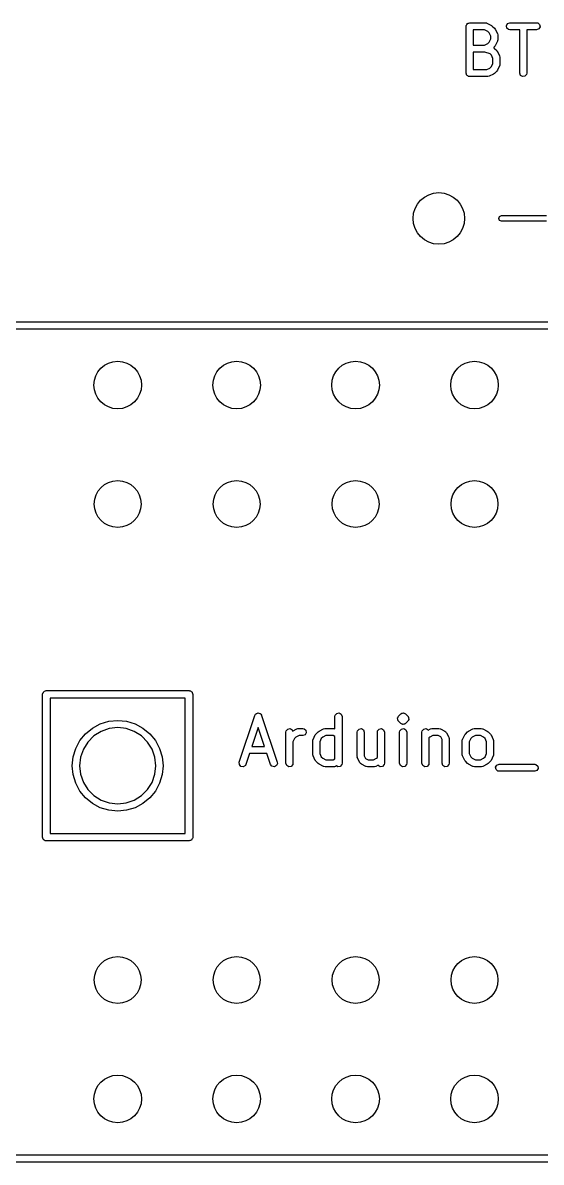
# Model space of a CAD drawing. Extents: x 51 to 109, y -109 to -51.2.
# Drawn here: x 80.52 to 91.59, y -76.28 to -51.96 of the extents above; entities that cross this region are included whole.
import ezdxf

# ---------------------------------------------------------------- set-up
doc = ezdxf.new("R2010")
doc.units = 0
doc.layers.add('BLACK', color=7, linetype='CONTINUOUS')

msp = doc.modelspace()

# ---------------------------------------------------------------- linework, layer by layer
at = {"layer": 'BLACK', "linetype": 'CONTINUOUS'}
for p, q in [((89.992, -52.0328), (89.9937, -52.0231)), ((89.992, -53.0328), (89.992, -52.0328)), ((89.9931, -52.0198), (89.9948, -52.0169)), ((89.9937, -52.0231), (89.9931, -52.0198)), ((89.9948, -52.0169), (89.9965, -52.0072)), ((89.9965, -52.0072), (90.009, -51.9922)), ((90.009, -51.9922), (90.0187, -51.9754)), ((90.0187, -51.9754), (90.0251, -51.9731)), ((90.0251, -51.9731), (90.0295, -51.9679)), ((90.0295, -51.9679), (90.0486, -51.9645)), ((90.0486, -51.9645), (90.067, -51.9578)), ((90.067, -51.9578), (90.4003, -51.9578)), ((90.4003, -51.9578), (90.4259, -51.9623)), ((90.4259, -51.9623), (90.4294, -51.9652)), ((90.4294, -51.9652), (90.4338, -51.9657)), ((90.4338, -51.9657), (90.5291, -52.0134)), ((90.5291, -52.0134), (90.5471, -52.0267)), ((90.5471, -52.0267), (90.5486, -52.0274)), ((90.5486, -52.0274), (90.5962, -52.075)), ((90.8502, -52.0198), (90.8759, -51.9754)), ((90.8591, -52.0703), (90.8502, -52.0198)), ((90.8759, -51.9754), (90.9241, -51.9578)), ((90.9241, -51.9578), (91.4955, -51.9578)), ((91.4955, -51.9578), (91.5212, -51.9623)), ((91.5212, -51.9623), (91.5605, -51.9953)), ((91.5694, -52.0458), (91.5437, -52.0903)), ((91.5605, -51.9953), (91.5694, -52.0458)), ((90.3826, -52.1078), (90.142, -52.1078)), ((90.142, -52.1078), (90.142, -52.434)), ((90.4511, -52.1421), (90.3826, -52.1078)), ((90.4815, -52.1725), (90.4511, -52.1421)), ((90.5158, -52.241), (90.4815, -52.1725)), ((90.5158, -52.3008), (90.5158, -52.241)), ((90.5962, -52.075), (90.609, -52.0934)), ((90.609, -52.0934), (90.6102, -52.0945)), ((90.6102, -52.0945), (90.6578, -52.1898)), ((90.6578, -52.1898), (90.6653, -52.2147)), ((90.6653, -52.2147), (90.6642, -52.2191)), ((90.6642, -52.2191), (90.6658, -52.2233)), ((90.6658, -52.2233), (90.6658, -52.3185)), ((90.8984, -52.1033), (90.8591, -52.0703)), ((90.9241, -52.1078), (90.8984, -52.1033)), ((91.1348, -52.1078), (90.9241, -52.1078)), ((91.1348, -53.0328), (91.1348, -52.1078)), ((91.4955, -52.1078), (91.2848, -52.1078)), ((91.2848, -52.1078), (91.2848, -53.0328)), ((91.5437, -52.0903), (91.4955, -52.1078)), ((90.142, -52.434), (90.3826, -52.434)), ((90.3826, -52.434), (90.4511, -52.3998)), ((90.4511, -52.3998), (90.4815, -52.3693)), ((90.4815, -52.3693), (90.5158, -52.3008)), ((90.5962, -52.4668), (90.5738, -52.4892)), ((90.5738, -52.4892), (90.5898, -52.4979)), ((90.5898, -52.4979), (90.5921, -52.5017)), ((90.5921, -52.5017), (90.5962, -52.5036)), ((90.5969, -52.4653), (90.5962, -52.4668)), ((90.5962, -52.5036), (90.6438, -52.5512)), ((90.6102, -52.4473), (90.5969, -52.4653)), ((90.6578, -52.3521), (90.6102, -52.4473)), ((90.6584, -52.3476), (90.6578, -52.3521)), ((90.6612, -52.3442), (90.6584, -52.3476)), ((90.6658, -52.3185), (90.6612, -52.3442)), ((90.3881, -52.584), (90.142, -52.584)), ((90.142, -52.584), (90.142, -52.9578)), ((90.5026, -52.6222), (90.3881, -52.584)), ((90.5291, -52.6487), (90.5026, -52.6222)), ((90.5634, -52.7172), (90.5291, -52.6487)), ((90.5634, -52.8246), (90.5634, -52.7172)), ((90.6438, -52.5512), (90.6567, -52.5696)), ((90.6567, -52.5696), (90.6578, -52.5707)), ((90.6578, -52.5707), (90.7055, -52.6659)), ((90.7055, -52.6659), (90.7129, -52.6909)), ((90.7129, -52.6909), (90.7118, -52.6953)), ((90.7118, -52.6953), (90.7134, -52.6995)), ((90.7134, -52.6995), (90.7134, -52.8423)), ((90.142, -52.9578), (90.4302, -52.9578)), ((90.4302, -52.9578), (90.4987, -52.9236)), ((90.4987, -52.9236), (90.5291, -52.8932)), ((90.5291, -52.8932), (90.5634, -52.8246)), ((90.6438, -52.9906), (90.5962, -53.0382)), ((90.6445, -52.9891), (90.6438, -52.9906)), ((90.6578, -52.9711), (90.6445, -52.9891)), ((90.7055, -52.8759), (90.6578, -52.9711)), ((90.706, -52.8714), (90.7055, -52.8759)), ((90.7089, -52.868), (90.706, -52.8714)), ((90.7134, -52.8423), (90.7089, -52.868)), ((89.9986, -53.0511), (89.992, -53.0328)), ((90.002, -53.0703), (89.9986, -53.0511)), ((90.0072, -53.0747), (90.002, -53.0703)), ((90.0095, -53.081), (90.0072, -53.0747)), ((90.0264, -53.0908), (90.0095, -53.081)), ((90.0413, -53.1033), (90.0264, -53.0908)), ((90.051, -53.105), (90.0413, -53.1033)), ((90.0539, -53.1067), (90.051, -53.105)), ((90.0572, -53.1061), (90.0539, -53.1067)), ((90.067, -53.1078), (90.0572, -53.1061)), ((90.4479, -53.1078), (90.067, -53.1078)), ((90.4521, -53.1063), (90.4479, -53.1078)), ((90.4565, -53.1073), (90.4521, -53.1063)), ((90.4814, -53.0999), (90.4565, -53.1073)), ((90.5767, -53.0523), (90.4814, -53.0999)), ((90.5778, -53.0511), (90.5767, -53.0523)), ((90.5962, -53.0382), (90.5778, -53.0511)), ((91.1524, -53.081), (91.1348, -53.0328)), ((91.1968, -53.1067), (91.1524, -53.081)), ((91.2473, -53.0978), (91.1968, -53.1067)), ((91.2803, -53.0585), (91.2473, -53.0978)), ((91.2848, -53.0328), (91.2803, -53.0585)), ((90.688, -56.134), (90.7056, -56.0916)), ((90.7056, -56.1764), (90.688, -56.134)), ((90.7056, -56.0916), (90.748, -56.074)), ((90.748, -56.194), (90.7056, -56.1764)), ((90.748, -56.074), (91.708, -56.074)), ((91.708, -56.194), (90.748, -56.194)), ((58.42, -58.34), (101.6, -58.34)), ((100.064, -58.5), (59.9562, -58.5)), ((80.946, -66.294), (80.9478, -66.2836)), ((80.946, -69.342), (80.946, -66.294)), ((80.9472, -66.2801), (80.949, -66.277)), ((80.9478, -66.2836), (80.9472, -66.2801)), ((80.949, -66.277), (80.9508, -66.2666)), ((80.9508, -66.2666), (80.9642, -66.2507)), ((80.9642, -66.2507), (80.9746, -66.2327)), ((80.9746, -66.2327), (80.9814, -66.2302)), ((80.9814, -66.2302), (80.986, -66.2247)), ((80.986, -66.2247), (81.0065, -66.2211)), ((81.0065, -66.2211), (81.026, -66.214)), ((81.026, -66.214), (84.074, -66.214)), ((81.106, -66.374), (81.106, -69.262)), ((83.994, -66.374), (81.106, -66.374)), ((83.994, -69.262), (83.994, -66.374)), ((84.074, -66.214), (84.0844, -66.2158)), ((84.0844, -66.2158), (84.0879, -66.2152)), ((84.0879, -66.2152), (84.091, -66.217)), ((84.091, -66.217), (84.1014, -66.2188)), ((84.1014, -66.2188), (84.1173, -66.2322)), ((84.1173, -66.2322), (84.1353, -66.2426)), ((84.1353, -66.2426), (84.1378, -66.2494)), ((84.1378, -66.2494), (84.1433, -66.254)), ((84.1433, -66.254), (84.1469, -66.2745)), ((84.1469, -66.2745), (84.154, -66.294)), ((84.154, -66.294), (84.154, -69.342)), ((82.1792, -66.9228), (82.361, -66.8676)), ((82.361, -66.8676), (82.55, -66.849)), ((82.55, -66.849), (82.739, -66.8676)), ((82.739, -66.8676), (82.9208, -66.9228)), ((85.1465, -67.7411), (85.4798, -66.7411)), ((85.4798, -66.7411), (85.4922, -66.7182)), ((85.4922, -66.7182), (85.494, -66.7171)), ((85.494, -66.7171), (85.4948, -66.7151)), ((85.4948, -66.7151), (85.5157, -66.7038)), ((85.5157, -66.7038), (85.5359, -66.6913)), ((85.5359, -66.6913), (85.5381, -66.6917)), ((85.5381, -66.6917), (85.54, -66.6906)), ((85.54, -66.6906), (85.5632, -66.6954)), ((85.5632, -66.6954), (85.5867, -66.6989)), ((85.5867, -66.6989), (85.5881, -66.7005)), ((85.5881, -66.7005), (85.5902, -66.7009)), ((85.5902, -66.7009), (85.605, -66.7195)), ((85.605, -66.7195), (85.6207, -66.7373)), ((85.6207, -66.7373), (85.6208, -66.7394)), ((85.6208, -66.7394), (85.6221, -66.7411)), ((85.6221, -66.7411), (85.9554, -67.7411)), ((87.1902, -66.7648), (87.1948, -66.7392)), ((87.1902, -67.0267), (87.1902, -66.7648)), ((87.1948, -66.7392), (87.2277, -66.6999)), ((87.2277, -66.6999), (87.2783, -66.691)), ((87.2783, -66.691), (87.3227, -66.7166)), ((87.3227, -66.7166), (87.3402, -66.7648)), ((87.3402, -66.7648), (87.3402, -67.7648)), ((88.5239, -66.8059), (88.5267, -66.7998)), ((88.5289, -66.8247), (88.5239, -66.8059)), ((88.5261, -66.793), (88.5373, -66.7771)), ((88.5267, -66.7998), (88.5261, -66.793)), ((88.5306, -66.8441), (88.5289, -66.8247)), ((88.5363, -66.8522), (88.5306, -66.8441)), ((88.5371, -66.8555), (88.5363, -66.8522)), ((88.5399, -66.8574), (88.5371, -66.8555)), ((88.5373, -66.7771), (88.5455, -66.7594)), ((88.5455, -66.8655), (88.5399, -66.8574)), ((88.5455, -66.7594), (88.5932, -66.7118)), ((88.5932, -66.9131), (88.5455, -66.8655)), ((88.5932, -66.7118), (88.6013, -66.7061)), ((88.6013, -66.7061), (88.6032, -66.7034)), ((88.6032, -66.7034), (88.6064, -66.7025)), ((88.6064, -66.7025), (88.6066, -66.7024)), ((88.6066, -66.7024), (88.6087, -66.6999)), ((88.6087, -66.6999), (88.6107, -66.6995)), ((88.6107, -66.6995), (88.6145, -66.6968)), ((88.6145, -66.6968), (88.6339, -66.6951)), ((88.6339, -66.6951), (88.6527, -66.6901)), ((88.6527, -66.6901), (88.6558, -66.6916)), ((88.6558, -66.6916), (88.6592, -66.691)), ((88.6592, -66.691), (88.6622, -66.6927)), ((88.6622, -66.6927), (88.6656, -66.6924)), ((88.6656, -66.6924), (88.6816, -66.7036)), ((88.6816, -66.7036), (88.6992, -66.7118)), ((88.6992, -66.7118), (88.7468, -66.7594)), ((88.7468, -66.8655), (88.6992, -66.9131)), ((88.7468, -66.7594), (88.7525, -66.7675)), ((88.7551, -66.8478), (88.7468, -66.8655)), ((88.7525, -66.7675), (88.7552, -66.7694)), ((88.7663, -66.8318), (88.7551, -66.8478)), ((88.7552, -66.7694), (88.7561, -66.7726)), ((88.7561, -66.7726), (88.7618, -66.7807)), ((88.7618, -66.7807), (88.7635, -66.8002)), ((88.7635, -66.8002), (88.7685, -66.819)), ((88.7685, -66.819), (88.7657, -66.8251)), ((88.7657, -66.8251), (88.7663, -66.8318)), ((81.8648, -67.1328), (82.0117, -67.0123)), ((82.0117, -67.0123), (82.1792, -66.9228)), ((82.1968, -67.0845), (82.0424, -67.1815)), ((82.3688, -67.0243), (82.1968, -67.0845)), ((82.55, -67.0039), (82.3688, -67.0243)), ((82.7312, -67.0243), (82.55, -67.0039)), ((82.9032, -67.0845), (82.7312, -67.0243)), ((83.0576, -67.1815), (82.9032, -67.0845)), ((82.9208, -66.9228), (83.0883, -67.0123)), ((83.0883, -67.0123), (83.2352, -67.1328)), ((85.551, -67.002), (85.4169, -67.4041)), ((85.685, -67.4041), (85.551, -67.002)), ((86.1426, -67.0982), (86.1471, -67.0725)), ((86.1426, -67.7648), (86.1426, -67.0982)), ((86.1471, -67.0725), (86.1801, -67.0332)), ((86.1801, -67.0332), (86.2306, -67.0243)), ((86.2306, -67.0243), (86.2751, -67.0499)), ((86.2751, -67.0499), (86.2846, -67.0761)), ((86.2846, -67.0761), (86.3746, -67.0311)), ((86.3746, -67.0311), (86.3995, -67.0236)), ((86.3995, -67.0236), (86.4039, -67.0247)), ((86.4039, -67.0247), (86.4081, -67.0232)), ((86.4081, -67.0232), (86.5033, -67.0232)), ((86.5033, -67.0232), (86.529, -67.0277)), ((86.529, -67.0277), (86.5683, -67.0607)), ((86.5772, -67.1112), (86.5515, -67.1556)), ((86.5683, -67.0607), (86.5772, -67.1112)), ((86.7836, -67.1404), (86.8313, -67.0927)), ((86.8313, -67.0927), (86.8496, -67.0799)), ((86.8496, -67.0799), (86.8507, -67.0787)), ((86.8507, -67.0787), (86.946, -67.0311)), ((86.946, -67.0311), (86.9709, -67.0236)), ((86.9709, -67.0236), (86.9753, -67.0247)), ((86.9753, -67.0247), (86.9795, -67.0232)), ((86.9795, -67.0232), (87.17, -67.0232)), ((87.17, -67.0232), (87.1902, -67.0267)), ((87.6664, -67.0982), (87.671, -67.0725)), ((87.6664, -67.622), (87.6664, -67.0982)), ((87.671, -67.0725), (87.7039, -67.0332)), ((87.7039, -67.0332), (87.7545, -67.0243)), ((87.7545, -67.0243), (87.7989, -67.0499)), ((87.7989, -67.0499), (87.8164, -67.0982)), ((87.8164, -67.0982), (87.8164, -67.6043)), ((88.095, -67.0982), (88.0995, -67.0725)), ((88.095, -67.6385), (88.095, -67.0982)), ((88.0995, -67.0725), (88.1325, -67.0332)), ((88.1325, -67.0332), (88.183, -67.0243)), ((88.183, -67.0243), (88.2275, -67.0499)), ((88.2275, -67.0499), (88.245, -67.0982)), ((88.245, -67.0982), (88.245, -67.7648)), ((88.5712, -67.0982), (88.5757, -67.0725)), ((88.5712, -67.7648), (88.5712, -67.0982)), ((88.5757, -67.0725), (88.6087, -67.0332)), ((88.6108, -66.9213), (88.5932, -66.9131)), ((88.6087, -67.0332), (88.6592, -67.0243)), ((88.6268, -66.9325), (88.6108, -66.9213)), ((88.6302, -66.9322), (88.6268, -66.9325)), ((88.6332, -66.9339), (88.6302, -66.9322)), ((88.6365, -66.9333), (88.6332, -66.9339)), ((88.6397, -66.9348), (88.6365, -66.9333)), ((88.6585, -66.9297), (88.6397, -66.9348)), ((88.6779, -66.928), (88.6585, -66.9297)), ((88.6592, -67.0243), (88.7036, -67.0499)), ((88.6817, -66.9254), (88.6779, -66.928)), ((88.6837, -66.925), (88.6817, -66.9254)), ((88.6858, -66.9225), (88.6837, -66.925)), ((88.686, -66.9224), (88.6858, -66.9225)), ((88.6892, -66.9215), (88.686, -66.9224)), ((88.6911, -66.9188), (88.6892, -66.9215)), ((88.6992, -66.9131), (88.6911, -66.9188)), ((88.7036, -67.0499), (88.7212, -67.0982)), ((88.7212, -67.0982), (88.7212, -67.7648)), ((89.0474, -67.0982), (89.0519, -67.0725)), ((89.0474, -67.7648), (89.0474, -67.0982)), ((89.0519, -67.0725), (89.0849, -67.0332)), ((89.0849, -67.0332), (89.1354, -67.0243)), ((89.1354, -67.0243), (89.1798, -67.0499)), ((89.1798, -67.0499), (89.182, -67.0559)), ((89.182, -67.0559), (89.2317, -67.0311)), ((89.2317, -67.0311), (89.2567, -67.0236)), ((89.2567, -67.0236), (89.261, -67.0247)), ((89.261, -67.0247), (89.2652, -67.0232)), ((89.2652, -67.0232), (89.4081, -67.0232)), ((89.4081, -67.0232), (89.4337, -67.0277)), ((89.4337, -67.0277), (89.4372, -67.0306)), ((89.4372, -67.0306), (89.4416, -67.0311)), ((89.4416, -67.0311), (89.5369, -67.0787)), ((89.5369, -67.0787), (89.5578, -67.0942)), ((89.5578, -67.0942), (89.5623, -67.1045)), ((89.5623, -67.1045), (89.5704, -67.1122)), ((89.5704, -67.1122), (89.618, -67.2075)), ((89.9741, -67.1404), (90.0217, -67.0927)), ((90.0217, -67.0927), (90.0401, -67.0799)), ((90.0401, -67.0799), (90.0412, -67.0787)), ((90.0412, -67.0787), (90.1365, -67.0311)), ((90.1365, -67.0311), (90.1614, -67.0236)), ((90.1614, -67.0236), (90.1658, -67.0247)), ((90.1658, -67.0247), (90.17, -67.0232)), ((90.17, -67.0232), (90.3129, -67.0232)), ((90.3129, -67.0232), (90.3385, -67.0277)), ((90.3385, -67.0277), (90.3419, -67.0306)), ((90.3419, -67.0306), (90.3464, -67.0311)), ((90.3464, -67.0311), (90.4416, -67.0787)), ((90.4416, -67.0787), (90.4596, -67.092)), ((90.4596, -67.092), (90.4611, -67.0927)), ((90.4611, -67.0927), (90.5087, -67.1404)), ((81.6548, -67.4472), (81.7443, -67.2797)), ((81.7443, -67.2797), (81.8648, -67.1328)), ((81.9135, -67.3104), (81.8165, -67.4648)), ((82.0424, -67.1815), (81.9135, -67.3104)), ((83.1865, -67.3104), (83.0576, -67.1815)), ((83.2835, -67.4648), (83.1865, -67.3104)), ((83.2352, -67.1328), (83.3557, -67.2797)), ((83.3557, -67.2797), (83.4452, -67.4472)), ((86.3269, -67.2378), (86.2926, -67.3063)), ((86.2926, -67.3063), (86.2926, -67.7648)), ((86.3573, -67.2074), (86.3269, -67.2378)), ((86.4258, -67.1732), (86.3573, -67.2074)), ((86.5033, -67.1732), (86.4258, -67.1732)), ((86.5515, -67.1556), (86.5033, -67.1732)), ((86.714, -67.2886), (86.7186, -67.263)), ((86.714, -67.5743), (86.714, -67.2886)), ((86.7186, -67.263), (86.7215, -67.2595)), ((86.7215, -67.2595), (86.722, -67.2551)), ((86.722, -67.2551), (86.7696, -67.1598)), ((86.7696, -67.1598), (86.7829, -67.1418)), ((86.7829, -67.1418), (86.7836, -67.1404)), ((86.8983, -67.2378), (86.864, -67.3063)), ((86.864, -67.3063), (86.864, -67.5566)), ((86.9287, -67.2074), (86.8983, -67.2378)), ((86.9972, -67.1732), (86.9287, -67.2074)), ((87.1523, -67.1732), (86.9972, -67.1732)), ((87.1902, -67.1921), (87.1523, -67.1732)), ((87.1902, -67.6708), (87.1902, -67.1921)), ((89.2144, -67.2074), (89.1974, -67.2245)), ((89.1974, -67.2245), (89.1974, -67.7648)), ((89.2829, -67.1732), (89.2144, -67.2074)), ((89.3904, -67.1732), (89.2829, -67.1732)), ((89.4474, -67.2017), (89.3904, -67.1732)), ((89.476, -67.2587), (89.4474, -67.2017)), ((89.476, -67.7648), (89.476, -67.2587)), ((89.618, -67.2075), (89.6255, -67.2324)), ((89.6255, -67.2324), (89.6244, -67.2368)), ((89.6244, -67.2368), (89.626, -67.241)), ((89.626, -67.241), (89.626, -67.7648)), ((89.9045, -67.2886), (89.909, -67.263)), ((89.9045, -67.5743), (89.9045, -67.2886)), ((89.909, -67.263), (89.9119, -67.2595)), ((89.9119, -67.2595), (89.9124, -67.2551)), ((89.9124, -67.2551), (89.9601, -67.1598)), ((89.9601, -67.1598), (89.9734, -67.1418)), ((89.9734, -67.1418), (89.9741, -67.1404)), ((90.0888, -67.2378), (90.0545, -67.3063)), ((90.0545, -67.3063), (90.0545, -67.5566)), ((90.1192, -67.2074), (90.0888, -67.2378)), ((90.1877, -67.1732), (90.1192, -67.2074)), ((90.2952, -67.1732), (90.1877, -67.1732)), ((90.3637, -67.2074), (90.2952, -67.1732)), ((90.3941, -67.2378), (90.3637, -67.2074)), ((90.4283, -67.3063), (90.3941, -67.2378)), ((90.4283, -67.5566), (90.4283, -67.3063)), ((90.5087, -67.1404), (90.5216, -67.1587)), ((90.5216, -67.1587), (90.5228, -67.1598)), ((90.5228, -67.1598), (90.5704, -67.2551)), ((90.5704, -67.2551), (90.5778, -67.2801)), ((90.5778, -67.2801), (90.5768, -67.2844)), ((90.5768, -67.2844), (90.5783, -67.2886)), ((90.5783, -67.2886), (90.5783, -67.5743)), ((81.5996, -67.629), (81.6548, -67.4472)), ((81.8165, -67.4648), (81.7563, -67.6368)), ((83.3437, -67.6368), (83.2835, -67.4648)), ((83.4452, -67.4472), (83.5004, -67.629)), ((85.3669, -67.5541), (85.2888, -67.7885)), ((85.735, -67.5541), (85.3669, -67.5541)), ((85.4169, -67.4041), (85.685, -67.4041)), ((85.8131, -67.7885), (85.735, -67.5541)), ((86.7156, -67.5786), (86.714, -67.5743)), ((86.7145, -67.5829), (86.7156, -67.5786)), ((86.722, -67.6079), (86.7145, -67.5829)), ((86.7696, -67.7031), (86.722, -67.6079)), ((86.864, -67.5566), (86.8983, -67.6252)), ((87.8164, -67.6043), (87.8449, -67.6613)), ((89.9061, -67.5786), (89.9045, -67.5743)), ((89.905, -67.5829), (89.9061, -67.5786)), ((89.9124, -67.6079), (89.905, -67.5829)), ((89.9601, -67.7031), (89.9124, -67.6079)), ((90.0545, -67.5566), (90.0888, -67.6252)), ((90.3941, -67.6252), (90.4283, -67.5566)), ((90.5704, -67.6079), (90.5228, -67.7031)), ((90.5709, -67.6034), (90.5704, -67.6079)), ((90.5738, -67.6), (90.5709, -67.6034)), ((90.5783, -67.5743), (90.5738, -67.6)), ((81.581, -67.818), (81.5996, -67.629)), ((81.5996, -68.007), (81.581, -67.818)), ((81.7563, -67.6368), (81.7359, -67.818)), ((81.7359, -67.818), (81.7563, -67.9992)), ((83.3641, -67.818), (83.3437, -67.6368)), ((83.3437, -67.9992), (83.3641, -67.818)), ((83.5004, -67.629), (83.519, -67.818)), ((83.519, -67.818), (83.5004, -68.007)), ((85.1479, -67.7924), (85.1465, -67.7411)), ((85.1819, -67.8308), (85.1479, -67.7924)), ((85.2327, -67.8383), (85.1819, -67.8308)), ((85.2764, -67.8114), (85.2327, -67.8383)), ((85.2888, -67.7885), (85.2764, -67.8114)), ((85.845, -67.8287), (85.8131, -67.7885)), ((85.8953, -67.839), (85.845, -67.8287)), ((85.9404, -67.8146), (85.8953, -67.839)), ((85.9593, -67.7669), (85.9404, -67.8146)), ((85.9554, -67.7411), (85.9593, -67.7669)), ((86.1602, -67.813), (86.1426, -67.7648)), ((86.2046, -67.8387), (86.1602, -67.813)), ((86.2551, -67.8298), (86.2046, -67.8387)), ((86.2881, -67.7905), (86.2551, -67.8298)), ((86.2926, -67.7648), (86.2881, -67.7905)), ((86.7708, -67.7042), (86.7696, -67.7031)), ((86.7836, -67.7226), (86.7708, -67.7042)), ((86.8313, -67.7702), (86.7836, -67.7226)), ((86.8327, -67.7709), (86.8313, -67.7702)), ((86.8507, -67.7843), (86.8327, -67.7709)), ((86.946, -67.8319), (86.8507, -67.7843)), ((86.8983, -67.6252), (86.9287, -67.6556)), ((86.9287, -67.6556), (86.9972, -67.6898)), ((86.9504, -67.8324), (86.946, -67.8319)), ((86.9539, -67.8353), (86.9504, -67.8324)), ((86.9795, -67.8398), (86.9539, -67.8353)), ((87.17, -67.8398), (86.9795, -67.8398)), ((86.9972, -67.6898), (87.1523, -67.6898)), ((87.1523, -67.6898), (87.1902, -67.6708)), ((87.1742, -67.8383), (87.17, -67.8398)), ((87.1786, -67.8393), (87.1742, -67.8383)), ((87.2035, -67.8319), (87.1786, -67.8393)), ((87.2233, -67.822), (87.2035, -67.8319)), ((87.2522, -67.8387), (87.2233, -67.822)), ((87.3027, -67.8298), (87.2522, -67.8387)), ((87.3357, -67.7905), (87.3027, -67.8298)), ((87.3402, -67.7648), (87.3357, -67.7905)), ((87.668, -67.6262), (87.6664, -67.622)), ((87.6669, -67.6305), (87.668, -67.6262)), ((87.6743, -67.6555), (87.6669, -67.6305)), ((87.722, -67.7507), (87.6743, -67.6555)), ((87.7301, -67.7585), (87.722, -67.7507)), ((87.7346, -67.7688), (87.7301, -67.7585)), ((87.7555, -67.7843), (87.7346, -67.7688)), ((87.8507, -67.8319), (87.7555, -67.7843)), ((87.8449, -67.6613), (87.902, -67.6898)), ((87.8552, -67.8324), (87.8507, -67.8319)), ((87.8586, -67.8353), (87.8552, -67.8324)), ((87.8843, -67.8398), (87.8586, -67.8353)), ((88.0271, -67.8398), (87.8843, -67.8398)), ((87.902, -67.6898), (88.0094, -67.6898)), ((88.0094, -67.6898), (88.078, -67.6556)), ((88.0314, -67.8383), (88.0271, -67.8398)), ((88.0357, -67.8393), (88.0314, -67.8383)), ((88.0607, -67.8319), (88.0357, -67.8393)), ((88.1104, -67.8071), (88.0607, -67.8319)), ((88.078, -67.6556), (88.095, -67.6385)), ((88.1125, -67.813), (88.1104, -67.8071)), ((88.157, -67.8387), (88.1125, -67.813)), ((88.2075, -67.8298), (88.157, -67.8387)), ((88.2405, -67.7905), (88.2075, -67.8298)), ((88.245, -67.7648), (88.2405, -67.7905)), ((88.5887, -67.813), (88.5712, -67.7648)), ((88.6332, -67.8387), (88.5887, -67.813)), ((88.6837, -67.8298), (88.6332, -67.8387)), ((88.7167, -67.7905), (88.6837, -67.8298)), ((88.7212, -67.7648), (88.7167, -67.7905)), ((89.0649, -67.813), (89.0474, -67.7648)), ((89.1094, -67.8387), (89.0649, -67.813)), ((89.1599, -67.8298), (89.1094, -67.8387)), ((89.1929, -67.7905), (89.1599, -67.8298)), ((89.1974, -67.7648), (89.1929, -67.7905)), ((89.4935, -67.813), (89.476, -67.7648)), ((89.5379, -67.8387), (89.4935, -67.813)), ((89.5885, -67.8298), (89.5379, -67.8387)), ((89.6214, -67.7905), (89.5885, -67.8298)), ((89.626, -67.7648), (89.6214, -67.7905)), ((89.9612, -67.7042), (89.9601, -67.7031)), ((89.9741, -67.7226), (89.9612, -67.7042)), ((90.0217, -67.7702), (89.9741, -67.7226)), ((90.0232, -67.7709), (90.0217, -67.7702)), ((90.0412, -67.7843), (90.0232, -67.7709)), ((90.1365, -67.8319), (90.0412, -67.7843)), ((90.0888, -67.6252), (90.1192, -67.6556)), ((90.1192, -67.6556), (90.1877, -67.6898)), ((90.1409, -67.8324), (90.1365, -67.8319)), ((90.1443, -67.8353), (90.1409, -67.8324)), ((90.17, -67.8398), (90.1443, -67.8353)), ((90.3129, -67.8398), (90.17, -67.8398)), ((90.1877, -67.6898), (90.2952, -67.6898)), ((90.2952, -67.6898), (90.3637, -67.6556)), ((90.3171, -67.8383), (90.3129, -67.8398)), ((90.3214, -67.8393), (90.3171, -67.8383)), ((90.3464, -67.8319), (90.3214, -67.8393)), ((90.4416, -67.7843), (90.3464, -67.8319)), ((90.3637, -67.6556), (90.3941, -67.6252)), ((90.4428, -67.7831), (90.4416, -67.7843)), ((90.4611, -67.7702), (90.4428, -67.7831)), ((90.5087, -67.7226), (90.4611, -67.7702)), ((90.5094, -67.7211), (90.5087, -67.7226)), ((90.5228, -67.7031), (90.5094, -67.7211)), ((90.6199, -67.847), (90.6456, -67.8026)), ((90.6289, -67.8976), (90.6199, -67.847)), ((90.6456, -67.8026), (90.6938, -67.7851)), ((90.6938, -67.7851), (91.4557, -67.7851)), ((91.4557, -67.7851), (91.4814, -67.7896)), ((91.4814, -67.7896), (91.5207, -67.8226)), ((91.5207, -67.8226), (91.5296, -67.8731)), ((81.6548, -68.1888), (81.5996, -68.007)), ((81.7563, -67.9992), (81.8165, -68.1712)), ((83.2835, -68.1712), (83.3437, -67.9992)), ((83.5004, -68.007), (83.4452, -68.1888)), ((90.6682, -67.9305), (90.6289, -67.8976)), ((90.6938, -67.9351), (90.6682, -67.9305)), ((91.4557, -67.9351), (90.6938, -67.9351)), ((91.5039, -67.9175), (91.4557, -67.9351)), ((91.5296, -67.8731), (91.5039, -67.9175)), ((81.7443, -68.3563), (81.6548, -68.1888)), ((81.8165, -68.1712), (81.9135, -68.3256)), ((81.9135, -68.3256), (82.0424, -68.4545)), ((83.0576, -68.4545), (83.1865, -68.3256)), ((83.1865, -68.3256), (83.2835, -68.1712)), ((83.4452, -68.1888), (83.3557, -68.3563)), ((81.8648, -68.5032), (81.7443, -68.3563)), ((82.0117, -68.6237), (81.8648, -68.5032)), ((82.0424, -68.4545), (82.1968, -68.5515)), ((82.1968, -68.5515), (82.3688, -68.6117)), ((82.7312, -68.6117), (82.9032, -68.5515)), ((82.9032, -68.5515), (83.0576, -68.4545)), ((83.2352, -68.5032), (83.0883, -68.6237)), ((83.3557, -68.3563), (83.2352, -68.5032)), ((82.1792, -68.7132), (82.0117, -68.6237)), ((82.361, -68.7684), (82.1792, -68.7132)), ((82.55, -68.787), (82.361, -68.7684)), ((82.3688, -68.6117), (82.55, -68.6321)), ((82.55, -68.6321), (82.7312, -68.6117)), ((82.739, -68.7684), (82.55, -68.787)), ((82.9208, -68.7132), (82.739, -68.7684)), ((83.0883, -68.6237), (82.9208, -68.7132)), ((81.106, -69.262), (83.994, -69.262)), ((80.9531, -69.3615), (80.946, -69.342)), ((80.9567, -69.382), (80.9531, -69.3615)), ((80.9622, -69.3866), (80.9567, -69.382)), ((80.9647, -69.3934), (80.9622, -69.3866)), ((80.9827, -69.4038), (80.9647, -69.3934)), ((80.9986, -69.4172), (80.9827, -69.4038)), ((81.009, -69.419), (80.9986, -69.4172)), ((81.0121, -69.4208), (81.009, -69.419)), ((81.0156, -69.4202), (81.0121, -69.4208)), ((81.026, -69.422), (81.0156, -69.4202)), ((84.074, -69.422), (81.026, -69.422)), ((84.0935, -69.4149), (84.074, -69.422)), ((84.114, -69.4113), (84.0935, -69.4149)), ((84.1186, -69.4058), (84.114, -69.4113)), ((84.1254, -69.4033), (84.1186, -69.4058)), ((84.1358, -69.3853), (84.1254, -69.4033)), ((84.1492, -69.3694), (84.1358, -69.3853)), ((84.151, -69.359), (84.1492, -69.3694)), ((84.1528, -69.3559), (84.151, -69.359)), ((84.154, -69.342), (84.1522, -69.3524)), ((84.1522, -69.3524), (84.1528, -69.3559)), ((59.9562, -76.12), (100.064, -76.12)), ((101.6, -76.28), (58.42, -76.28))]:
    msp.add_line(p, q, dxfattribs=at)
at = {"layer": 'BLACK'}
for centre, radius in [((89.408, -56.134), 0.55), ((82.55, -59.69), 0.508), ((85.09, -59.69), 0.508), ((87.63, -59.69), 0.508), ((90.17, -59.69), 0.508), ((82.55, -62.23), 0.5), ((85.09, -62.23), 0.5), ((87.63, -62.23), 0.5), ((90.17, -62.23), 0.5), ((82.55, -72.39), 0.5), ((85.09, -72.39), 0.5), ((87.63, -72.39), 0.5), ((90.17, -72.39), 0.5), ((82.55, -74.93), 0.508), ((85.09, -74.93), 0.508), ((87.63, -74.93), 0.508), ((90.17, -74.93), 0.508)]:
    msp.add_circle(centre, radius, dxfattribs=at)

doc.saveas('drawing.dxf')
